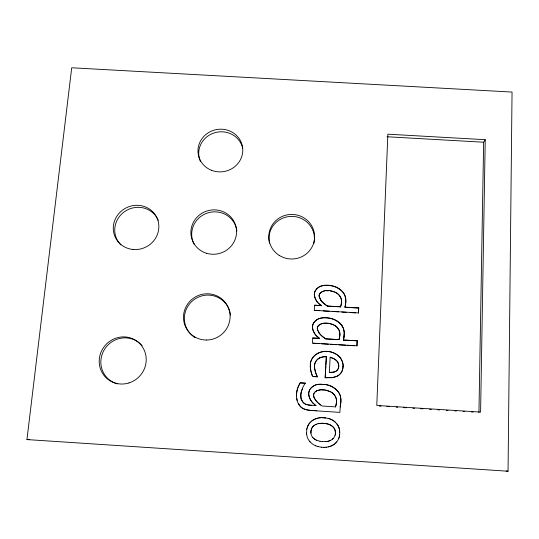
<?xml version="1.0" encoding="UTF-8"?>
<svg xmlns="http://www.w3.org/2000/svg" width="539" height="539" viewBox="0 0 539 539"><rect width="100%" height="100%" fill="white"/><g stroke="black" fill="none" stroke-linecap="round" stroke-linejoin="round"><path stroke-width="0.81" d="M345.789 301.193L345.856 300.418M340.884 400.814L340.837 398.355M310.316 365.402L310.302 366.891M508.048 471.221L512.05 92.068L71.721 67.779L26.95 439.575L508.048 471.221L506.141 471.052M296.517 395.431L296.538 394.676M478.949 412.45L483.645 142.222L485.228 139.695L387.871 134.191L376.774 405.443L480.599 412.106L485.228 139.695M319.122 295.898L319.128 295.615A3.807 3.746 14.8 0 1 319.539 294.119L319.816 293.654M313.604 395.235L313.61 394.932A3.935 3.888 68.5 0 1 314.028 393.369L314.197 393.046M335.346 433.262L335.406 432.204M336.477 401.824L336.531 400.592M336.531 401.764L336.552 401.171M339.839 334.874L339.914 334.153M341.544 301.981L341.423 299.785A9.264 9.102 19.1 0 0 340.378 296.807L339.105 295.022A11.966 11.77 18.9 0 0 337.852 293.802A11.38 11.198 18.9 0 0 336.895 293.081C332.064 290.319 324.087 288.702 319.984 293.432M339.792 432.689L339.557 435.175M310.902 432.19L310.949 431.645M308.712 393.746L308.746 393.329M312.532 326.573L312.499 327.409M314.338 294.489L314.378 293.964M314.574 366.372L314.628 365.644M344.158 334.497L344.226 332.556M344.246 333.742L344.226 334.348A23.366 23.13 27.7 0 1 344.118 335.615L343.963 336.552M345.856 301.005L345.769 301.793A23.13 22.773 15.8 0 1 345.661 303.039L345.634 303.289M310.289 365.509L310.343 364.721M296.524 394.75L296.565 393.989A22.665 22.382 68.1 0 1 297.629 388.41M357.135 340.911L356.899 345.944L357.216 340.769L343.444 340.055L357.216 340.769M358.428 312.748L358.731 307.924L345.075 307.163M358.415 313.058L358.731 307.924M336.363 376.505L331.869 377.718L325.179 377.758L325.805 365.941M325.873 364.634L326.338 356.677A13.253 13.118 53.2 0 0 319.721 357.889A9.426 9.338 51.3 0 0 314.48 365.637M325.179 377.758L326.338 356.677M336.552 370.765A7.182 7.101 49.3 0 1 335.009 371.701L332.718 372.436L329.322 372.483L330.164 357.216L333.594 358.475L336.168 360.2A8.792 8.698 50.4 0 1 337.252 361.386L337.872 362.336A7.081 7 49.7 0 1 338.768 365.482A8.058 7.964 49.8 0 1 338.735 366.614L338.627 367.093M312.741 337.993L319.647 338.425L312.741 337.993L312.425 343.161L356.986 345.809M319.795 310.68L314.284 310.343L314.594 305.209L321.453 305.626L314.594 305.209M310.316 364.829L310.43 363.71M335.312 433.774L335.406 433.235M310.922 431.672L311.144 430.135M312.505 326.728L312.573 326.108A8.038 7.95 24.5 0 1 313.341 323.488M308.726 393.403L308.786 392.85A8.233 8.132 68.3 0 1 309.575 390.142M314.352 294.159L314.419 293.506A7.97 7.836 14.3 0 1 315.187 290.919M310.349 364.317L310.403 363.818M340.695 403.28L340.756 402.748A23.918 23.608 70.1 0 0 340.864 401.44L340.931 399.527M345.607 303.545L345.735 302.857A23.164 22.8 15.8 0 0 345.843 301.604M344.091 335.871L343.882 337.131M339.711 434.346L339.422 435.957M340.661 403.556L340.823 402.687A23.952 23.642 70.1 0 0 340.931 401.38M345.674 303.363L345.411 305M306.758 429.724L306.597 433.821M335.245 434.279L335.366 433.754M340.729 403.495L340.587 404.156M345.64 303.625L345.364 305.323M310.963 431.153L311.03 430.654M343.99 336.686L343.842 337.434M340.54 404.472L340.648 404.095M340.493 404.802L340.608 404.412M343.794 337.751L343.909 337.293M340.21 407.012L339.88 412.369L316.811 410.88M340.446 405.139L340.56 404.742M343.444 340.055L343.612 339.247M343.747 338.081L343.869 337.609M340.163 406.958L340.298 406.433M358.644 308.099L345.061 307.264L345.189 306.691M345.176 306.785L345.061 307.264M343.458 339.947L343.599 339.334M340.392 405.49L340.513 405.079M300.129 382.865L305.357 383.195L300.129 382.865L299.361 384.334M343.7 338.425L343.815 337.94M340.197 406.763L340.311 406.345M345.122 306.873L345.331 305.822L345.135 306.779M345.31 305.66L345.432 305.141M340.459 405.429L340.392 405.854M343.646 338.775L343.767 338.276M345.256 306.004L345.384 305.472M343.545 339.388L343.66 338.937M343.559 339.307L343.673 338.869M340.264 406.325L340.271 406.244M343.565 339.226L343.612 338.95M342.75 368.784L342.999 367.396A14.91 14.748 50.2 0 0 343.067 366.224M342.925 368.049L342.609 369.397M314.284 310.343L358.502 312.889M306.731 429.751L306.893 428.943M338.687 366.985L338.485 367.787M335.305 434.252L335.042 435.229M339.26 436.718L339.489 435.936M306.873 428.97L307.068 428.182M338.627 367.335L338.391 368.124A5.761 5.693 49.8 0 1 337.01 370.408L336.76 370.643M311.118 430.162L311.401 429.206M319.203 296.302L321.015 300.27A18.272 17.915 17.3 0 0 323.218 302.75L327.442 306.179L340.587 306.806A19.444 19.141 15.6 0 0 341.571 301.981M339.321 436.698L338.815 438.16M307.041 428.215L307.27 427.447M342.44 369.99L342.676 369.296M335.103 435.209L334.908 435.687A7.519 7.371 73.7 0 1 333.553 438.106L333.243 438.456M311.239 429.691L311.569 428.761A7.512 7.364 76.3 0 1 312.768 426.787M317.821 330.542L319.216 332.981A18.434 18.178 26.6 0 0 321.433 335.501L325.691 338.95L338.937 339.631A19.613 19.417 27.7 0 0 339.927 334.732M339.119 437.432L338.546 438.854A12.68 12.417 74 0 1 336.639 441.953M297.858 387.709L297.616 388.484A22.638 22.355 68.1 0 0 296.551 394.063M307.25 427.481L307.769 426.079A12.66 12.417 76 0 1 309.696 423L310.74 421.889M342.245 370.569L342.508 369.889M338.452 368.016L338.337 368.339A5.74 5.673 49.8 0 1 337.07 370.3L336.491 370.866A7.169 7.088 49.4 0 1 334.948 371.802M313.489 376.572L317.316 376.815L316.656 375.198M297.851 387.79L299.024 384.94M298.107 387.096L299.738 383.552M307.513 426.74L307.796 426.046A12.68 12.431 76 0 1 309.723 422.96M342.312 370.468L342.016 371.128A10.268 10.147 50.2 0 1 340.426 373.635M330.164 357.216L333.958 358.812L336.107 360.315A8.786 8.685 50.5 0 1 337.192 361.501L337.623 362.127A7.108 7.027 49.7 0 1 338.708 365.59A8.045 7.957 49.9 0 1 338.674 366.722M329.322 372.483L334.665 371.849M309.797 389.717L309.548 390.223A8.22 8.125 68.3 0 0 308.759 392.924M313.563 323.077L313.314 323.643A8.031 7.944 24.6 0 0 312.539 326.263M315.403 290.514L315.153 291.121A7.964 7.829 14.4 0 0 314.392 293.701M315.497 405.234L315.935 405.618L313.792 403.846M309.77 389.798L310.316 388.895M313.536 323.238L313.806 322.672M315.369 290.716C318.3 284.99 325.765 284.545 331.37 285.616M317.862 326.459L318.401 325.617M313.779 322.834L314.075 322.275M315.611 290.319C318.92 285.138 325.859 284.808 331.317 285.825A20.522 20.212 19 0 1 337.468 287.934L338.916 288.816M318.212 325.839L317.727 326.695A3.84 3.8 25.4 0 0 317.316 328.211M320.018 293.236L319.573 293.923A3.813 3.753 14.8 0 0 319.169 295.419L319.135 296.194M310.296 388.976L310.942 388.107M314.048 322.437C317.316 317.316 324.276 317.134 329.652 318.104A20.738 20.522 32.5 0 1 335.858 320.26L337.313 321.156M310.592 388.579L311.299 387.723M314.338 322.053C317.895 317.464 324.377 317.343 329.605 318.273A20.711 20.495 32.6 0 1 335.804 320.422L337.259 321.318M336.7 441.94L335.629 443.031M313.078 426.437L312.735 426.814A7.499 7.357 76.3 0 0 311.542 428.795M340.021 374.079L340.493 373.534A10.281 10.16 50.1 0 0 342.083 371.021M314.675 392.426L315.133 391.907M318.36 325.778L318.818 325.185M320.166 293.216L321.945 291.821L324.559 290.945M336.208 442.492L334.47 444.015A16.258 15.934 74.2 0 1 330.461 446.238M311.266 387.804L311.677 387.346M332.907 438.793L333.297 438.443M313.051 426.464L313.415 426.1M335.494 406.878L322.106 406.015L320.692 404.978M314.877 392.197L315.376 391.691M339.577 374.504L340.082 373.978M318.562 325.556C322.969 321.419 330.447 322.928 335.218 325.691A11.481 11.353 31.2 0 1 336.181 326.418A12.074 11.939 31.4 0 1 337.448 327.665L338.728 329.477A9.345 9.237 31 0 1 339.779 332.502L339.833 333.742M311.643 387.426L314.486 385.398M310.713 421.929L311.899 420.912A16.433 16.103 75.6 0 1 316.629 418.466L317.377 418.244M330.394 440.464L330.912 440.222A10.106 9.904 73.8 0 0 332.159 439.42L332.961 438.773M313.388 426.133L313.779 425.776M339.112 374.915L339.644 374.41M312.047 387.056L313.92 385.749M319.021 325.138L321.561 323.771M332.213 439.406L332.597 439.096M313.745 425.81L315.012 424.914M338.613 375.306L339.172 374.814M315.605 391.557L316.528 390.89M338.081 375.67L338.674 375.205M315.888 391.354L317.208 390.553M337.522 376.006L338.148 375.575M314.978 424.948L315.463 424.665M336.929 376.316L337.582 375.912M318.044 353.294L317.141 353.779A13.738 13.61 50.9 0 0 310.302 363.805M315.43 424.698L316.42 424.227M316.824 390.795L320.126 389.845M336.99 376.222L333.479 377.455M329.908 440.68L330.447 440.451M314.453 385.479L315.039 385.156M329.403 440.868L329.956 440.659M316.386 424.26L317.99 423.715M315.012 385.237L315.625 384.94M329.733 446.494L330.515 446.231A16.278 15.954 74.2 0 0 334.524 444.008M317.538 390.485L319.169 390.054M328.878 441.037L329.45 440.855M315.591 385.028L316.238 384.752M328.985 446.716L329.78 446.487M328.339 441.185L328.925 441.023M316.204 384.839L316.871 384.59M328.217 446.905L329.033 446.71M318.138 418.055L316.595 418.507A16.413 16.082 75.7 0 0 311.865 420.952M321.951 323.656L324.66 323.279M327.779 441.313L328.386 441.171M317.949 423.755L319.122 423.486M316.838 384.671L318.219 384.334M328.264 446.898L326.634 447.181M318.104 418.102L318.92 417.9M327.2 441.421L327.827 441.3M317.498 384.536L318.933 384.253M318.879 417.947L320.53 417.691M319.088 423.519L319.721 423.398M326.607 441.508L327.247 441.407M332.745 377.509L325.219 377.664M319.62 389.98L320.611 389.798M319.681 417.826L321.365 417.637M319.681 423.432L321.615 423.256M326.654 441.495L325.361 441.623M326.681 447.175L324.977 447.33M318.899 384.334L320.442 384.152M320.294 423.364L320.927 423.317M325.927 290.777L328.541 290.777M320.57 389.879L321.628 389.758M319.634 384.273L326.142 384.61A21.27 20.96 69.6 0 1 332.442 386.834L333.924 387.763A17.14 16.891 67.9 0 1 338.903 392.715A12.296 12.114 65.7 0 1 340.244 395.626L340.695 397.856M325.408 441.609L322.659 441.603M321.325 417.678L325.718 417.84M325.024 447.323L323.252 447.343M321.076 389.852L324.842 389.953M321.574 423.297L323.669 423.304M325.172 323.265L329.767 323.683M322.174 417.658L328.177 418.325M321.19 384.233L326.095 384.691A21.243 20.933 69.7 0 1 332.388 386.914L333.863 387.844A17.113 16.871 67.9 0 1 338.842 392.79A12.282 12.101 65.8 0 1 340.176 395.7M322.241 423.29L325.051 423.432M322.127 389.838L324.033 389.946M26.95 439.575L29.221 439.683M323.292 447.336L321.473 447.229M387.076 136.758L483.645 142.222M327.49 306.004L340.587 306.806M323.238 310.895L329.444 311.272M332.199 311.448L338.404 311.825M341.854 312.041L346.685 312.337M350.134 312.553L355.652 312.889M325.738 338.802L338.937 339.631M313.119 343.208L319.371 343.599M321.453 343.727L328.399 344.165M330.481 344.293L336.734 344.684M338.822 344.812L345.775 345.25M347.163 345.337L354.116 345.769M317.35 376.721L312.6 376.518L311.515 373.332M379.375 406.056L381.046 406.163M386.908 406.541L389.414 406.702M396.111 407.127L397.782 407.235M403.637 407.612L406.15 407.774M412.847 408.205L414.518 408.313M420.373 408.69L422.886 408.845M429.583 409.276L431.254 409.384M437.951 409.815L439.622 409.923M446.319 410.354L447.99 410.462M454.687 410.886L456.358 410.994M463.055 411.425L464.726 411.533M471.423 411.964L473.094 412.072M315.962 405.557L311.522 405.335A27.792 27.563 62.6 0 1 307.816 404.89M315.894 410.819L316.844 410.826M315.928 410.765L313.442 410.644M314.244 410.651L311.427 410.482M322.706 441.589L319.964 441.273M312.755 410.536L310.316 410.381M304.171 408.966L304.656 409.209A26.263 26.013 66.2 0 0 307.937 410.078A12.114 11.973 72.8 0 0 308.685 410.199L310.343 410.327M324.323 423.398L327.571 423.903M309.864 410.28L308.706 410.145M321.513 447.222L318.125 446.622M330.057 290.919L332.165 291.296M324.795 390.027L325.583 390.061M325.664 423.56L328.709 424.247M325.536 390.142L330.724 391.772M320.004 441.259L316.521 440.228M311.549 405.261A27.833 27.597 62.5 0 1 307.843 404.829L307.277 404.749M326.257 390.27L326.951 390.425M307.297 404.688L306.536 404.54L307.041 404.627M330.454 323.831L332.981 324.66M328.13 418.372L328.958 418.554M317.343 446.4L318.165 446.615M332.819 291.464L334.079 291.868M327.631 390.607L331.788 392.439A11.77 11.602 67.7 0 1 332.765 393.194A12.377 12.195 68 0 1 334.045 394.474L335.292 396.414A9.567 9.426 66.8 0 1 336.356 399.534L336.43 400.093M328.096 424.105L329.767 424.665M328.905 418.594L331.168 419.403A16.365 16.029 74.8 0 1 335.608 422.448M317.377 446.393L315.841 445.854M329.666 418.85L331.121 419.443A16.345 16.008 74.8 0 1 335.548 422.488L337.555 424.766A12.7 12.444 73.6 0 1 339.139 428.081L339.442 429.57M298.404 403.664L300.29 406.419A10.457 10.335 74.3 0 0 303.659 408.818L304.151 409.027M315.874 445.847L315.12 445.537A16.392 16.069 75.1 0 1 310.666 442.458L310.134 441.906M334.672 292.111L335.245 292.367M329.72 424.698L330.272 424.9M316.022 439.992L316.561 440.215M333.56 324.923L334.113 325.206M330.218 424.934L332.078 426.019M316.056 439.979L315.079 439.467M337.515 287.745L338.977 288.614A16.568 16.298 18.8 0 1 343.848 293.337A11.892 11.683 19.2 0 1 345.162 296.113L345.593 298.37M335.426 353.658L336.349 354.197A13.953 13.805 50.2 0 1 343.208 366.224M335.797 292.65L336.329 292.953M330.697 425.19L332.859 426.686M334.652 325.516L335.164 325.846A11.467 11.339 31.3 0 1 336.572 326.978A12.053 11.919 31.4 0 1 337.387 327.82L338.667 329.625A9.331 9.224 31.1 0 1 339.718 332.651L339.792 333.19M331.216 392.17L331.734 392.513A11.757 11.588 67.8 0 1 332.711 393.268A12.363 12.181 68.1 0 1 333.991 394.548L334.699 395.458M312.761 437.479L313.469 438.18A10.073 9.877 75.6 0 0 314.635 439.177L315.113 439.453M321.453 305.626L318.583 303.302A14.634 14.371 16.1 0 1 315.982 299.873L315.396 298.66M321.412 305.808L318.549 303.491M319.647 338.425L316.764 336.06A14.762 14.58 26.1 0 1 314.143 332.576L313.388 330.953M319.614 338.566L316.73 336.208A14.742 14.566 26.1 0 1 314.109 332.725L313.233 330.555M318.536 403.266L320.651 405.038M319.748 404.365L320.193 404.701M315.019 404.957L313.031 403.118A15.092 14.903 65.2 0 1 310.349 399.588L309.965 398.671M319.324 404.021L318.151 402.909M332.422 426.383L333.836 427.784M318.111 402.97L317.774 402.552A18.858 18.609 61.4 0 1 315.524 399.945M313.004 403.179L313.375 403.549M333.156 427.07L333.479 427.434M309.629 441.333L310.154 441.892M336.592 423.607L337.488 424.799A12.68 12.424 73.6 0 1 339.071 428.114L339.274 428.835M312.788 437.459L312.189 436.711A7.512 7.371 76.4 0 1 311.104 434.138L310.976 433.161M309.656 441.32L308.732 440.127A12.66 12.41 76.3 0 1 307.163 436.806L306.704 434.569M320.974 300.459L319.593 298.06L319.169 295.999M333.782 427.811L334.113 428.168A7.519 7.364 73.5 0 1 335.096 430.29L335.312 431.739M319.176 333.129L317.505 329.572M315.268 399.567L315.524 399.945M298.68 404.169L300.304 406.359A10.47 10.349 74.3 0 0 303.679 408.764M314.998 399.264L314.116 397.425M335.069 395.862L335.352 396.34A9.581 9.439 66.8 0 1 336.417 399.466L336.477 400.659M314.426 398.119L315.497 400.005A18.838 18.582 61.5 0 0 317.74 402.613M310.168 399.089L310.383 399.514A15.112 14.924 65.1 0 0 313.038 403.111M317.316 376.815L315.793 372.988M309.777 398.254L309.938 398.739M314.23 397.836L313.988 397.088M309.608 397.843L309.757 398.321M315.046 298.074L315.2 298.465M316.305 374.551L315.564 372.267M309.453 397.438L309.581 397.91M312.29 375.737L311.091 371.829M313.199 330.71L312.863 329.41M309.312 397.034L309.426 397.506M314.911 297.696L314.372 294.631M317.66 330.367L317.39 328.952M312.937 329.942L313.065 330.319M313.961 397.155L313.792 396.421M309.285 397.108L309.076 396.253M315.531 372.368L315.012 370.178M314.709 296.753L315.955 300.055A14.614 14.358 16.1 0 0 318.556 303.484M311.266 372.678L310.518 368.905M313.853 396.825L313.725 396.098M343.774 329.956L343.478 328.931A11.986 11.838 30.7 0 0 342.137 326.129M315.322 371.661L314.776 368.831M340.399 396.152L340.83 399.001M312.829 329.565L312.573 327.948M308.982 395.869L309.056 396.327M296.982 399.797L297.279 401.023A15.105 14.93 71.7 0 0 298.39 403.731M297.117 400.443L296.558 396.684M345.499 297.838L345.095 296.309A11.878 11.669 19.2 0 0 343.754 293.553M343.889 330.481L343.545 328.777A11.999 11.851 30.6 0 0 342.198 325.974M314.507 296.221L314.587 296.578M312.741 329.194L312.539 327.597M310.888 371.189L310.43 368.191M308.962 395.943L308.793 394.75M335.245 431.254L335.036 430.317A7.506 7.357 73.5 0 0 334.059 428.202M343.956 330.326L344.064 331.573M308.881 395.559L308.732 393.672M296.746 398.651L296.848 399.264M339.509 429.543L339.664 431.106M317.404 329.41L317.343 328.345M314.85 369.606L314.695 368.177M313.698 396.172L313.644 395.471M345.667 298.175L345.769 300.028M344.057 330.872L344.125 332.132M341.436 300.506L341.362 299.974A9.251 9.096 19.1 0 0 340.318 296.996L339.044 295.217A11.946 11.757 18.9 0 0 338.236 294.388A11.366 11.184 18.9 0 0 336.835 293.277M339.637 430.297L339.732 432.709M306.684 434.596L306.57 433.006M345.742 298.721L345.789 300.607M313.644 395.855L313.644 394.858A3.941 3.894 68.5 0 1 314.062 393.295M310.37 367.483L310.403 368.292M314.661 368.278L314.608 366.891M335.366 431.712L335.359 432.743M310.942 432.669L310.949 433.188M344.192 331.984L344.178 333.291M310.343 367.591L310.309 366.089M314.365 295.163L314.372 294.294M312.512 327.752L312.519 326.91M308.712 394.103L308.732 394.46M314.608 367.632L314.601 366.264M296.531 396.024L296.551 396.751M317.323 328.797L317.35 328.056A3.847 3.807 25.4 0 1 317.767 326.533M341.477 301.052L341.477 302.163A19.417 19.121 15.7 0 1 340.5 306.974M339.9 333.594L339.853 334.301M310.936 432.163L310.915 432.696M296.524 395.356L296.524 396.098M200.42 161.471A22.261 21.156 -10.2 0 1 214.36 132.85A22.261 21.156 -10.2 0 1 242.691 148.272M269.48 243.15A22.732 22.112 0.1 0 1 292.003 216.382A22.732 22.112 0.1 0 1 313.786 243.722M194.404 244.693A22.719 21.978 -16.4 0 1 207.603 212.959A22.719 21.978 -16.4 0 1 236.877 231.083M120.844 244.874A22.793 21.769 -25.9 0 1 125.149 211.221A22.793 21.769 -25.9 0 1 158.277 220.303M195.192 337.677A23.258 22.793 -33.6 0 1 195.239 298.808A23.258 22.793 -33.6 0 1 230.476 315.153M117.576 383.903A23.783 22.907 -47.3 0 1 104.674 349.097A23.783 22.907 -47.3 0 1 142.121 345.701M338.903 288.837A16.547 16.278 18.8 0 1 343.781 293.539M327.483 306.112A22.779 22.321 17.5 0 1 320.9 300.513M331.364 285.63A20.549 20.233 19 0 1 337.529 287.732M337.246 321.338A16.696 16.507 31.2 0 1 342.157 326.115M344.158 334.497A23.332 23.103 27.8 0 1 344.05 335.763M325.731 338.869A22.982 22.638 26.1 0 1 319.101 333.19M339.866 334.874A19.586 19.397 27.8 0 1 338.849 339.759M337.306 321.17A16.716 16.527 31.2 0 1 342.225 325.954M318.017 353.234A18.852 18.656 53.2 0 1 335.352 353.813L336.289 354.325A13.94 13.785 50.3 0 1 343.141 366.331M342.999 366.331A14.89 14.735 50.3 0 1 342.939 367.504M319.681 358.004A13.239 13.104 53.3 0 1 326.29 356.818M314.446 365.745A9.419 9.325 51.4 0 1 319.661 357.963M310.323 363.69A13.758 13.63 50.9 0 1 317.168 353.651L318.084 353.166A18.878 18.683 53.1 0 1 335.406 353.692M335.467 406.864A20.084 19.822 70.4 0 0 336.504 401.831A20.105 19.849 70.4 0 1 335.521 406.81M302.413 388.471A24.134 23.81 66.6 0 1 305.31 383.242M301.234 399.332A15.463 15.281 69.3 0 1 302.554 388.552M306.496 404.661A8.072 7.977 73 0 1 301.442 399.284M307.958 410.024A26.296 26.047 66.2 0 1 304.676 409.148M301.247 399.264A15.483 15.301 69.3 0 1 302.568 388.471M306.516 404.6A8.078 7.991 73 0 1 301.456 399.217M314.668 439.157A10.086 9.891 75.6 0 1 313.469 438.18M211.382 170.25A22.436 21.317 -10.2 0 0 242.644 147.807A22.436 21.317 -10.2 0 0 207.104 133.571A22.436 21.317 -10.2 0 0 211.382 170.25M279.168 255.358A22.921 22.288 0.1 0 0 314.601 237.955A22.921 22.288 0.1 0 0 281.378 216.819A22.921 22.288 0.1 0 0 279.168 255.358M206.558 253.283A22.907 22.153 -16.4 0 0 236.089 227.155A22.907 22.153 -16.4 0 0 198.514 215.762A22.907 22.153 -16.4 0 0 206.558 253.283M132.911 249.463A22.982 21.937 -25.8 0 0 157.186 218.389A22.982 21.937 -25.8 0 0 118.095 214.468A22.982 21.937 -25.8 0 0 132.911 249.463M206.309 340.028A23.453 22.982 -33.3 0 0 227.215 305.377A23.453 22.982 -33.3 0 0 186.844 305.296A23.453 22.982 -33.3 0 0 206.309 340.028M128.949 382.939A23.985 23.096 -47.1 0 0 139.224 343.067A23.985 23.096 -47.1 0 0 99.958 355.376A23.985 23.096 -47.1 0 0 128.949 382.939"/></g></svg>
